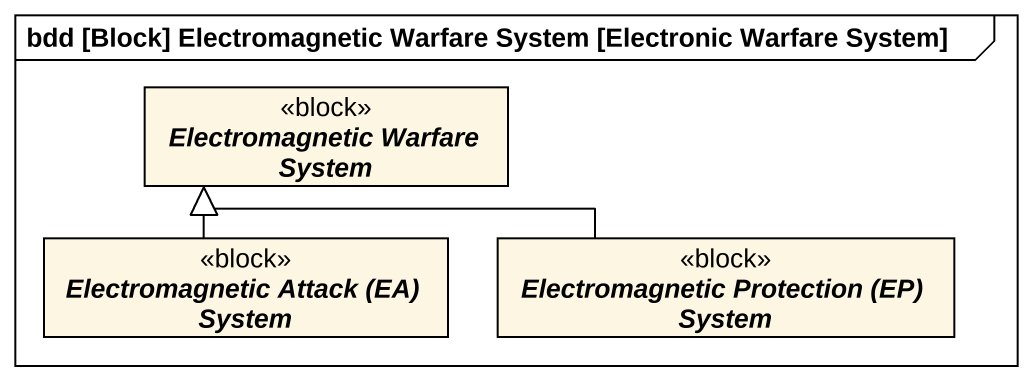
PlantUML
@startuml
mainframe bdd [Block] Electromagnetic Warfare System [Electronic Warfare System]
hide circle
hide empty members
abstract class "Electromagnetic Warfare System" as Electromagnetic_Warfare <<block>>
abstract class "Electromagnetic Attack (EA) System" as Electromagnetic_Attack_EA <<block>>
abstract class "Electromagnetic Protection (EP) System" as Electromagnetic_Protection <<block>>
Electromagnetic_Attack_EA -up-|> Electromagnetic_Warfare
Electromagnetic_Protection -left-|> Electromagnetic_Warfare
@enduml
